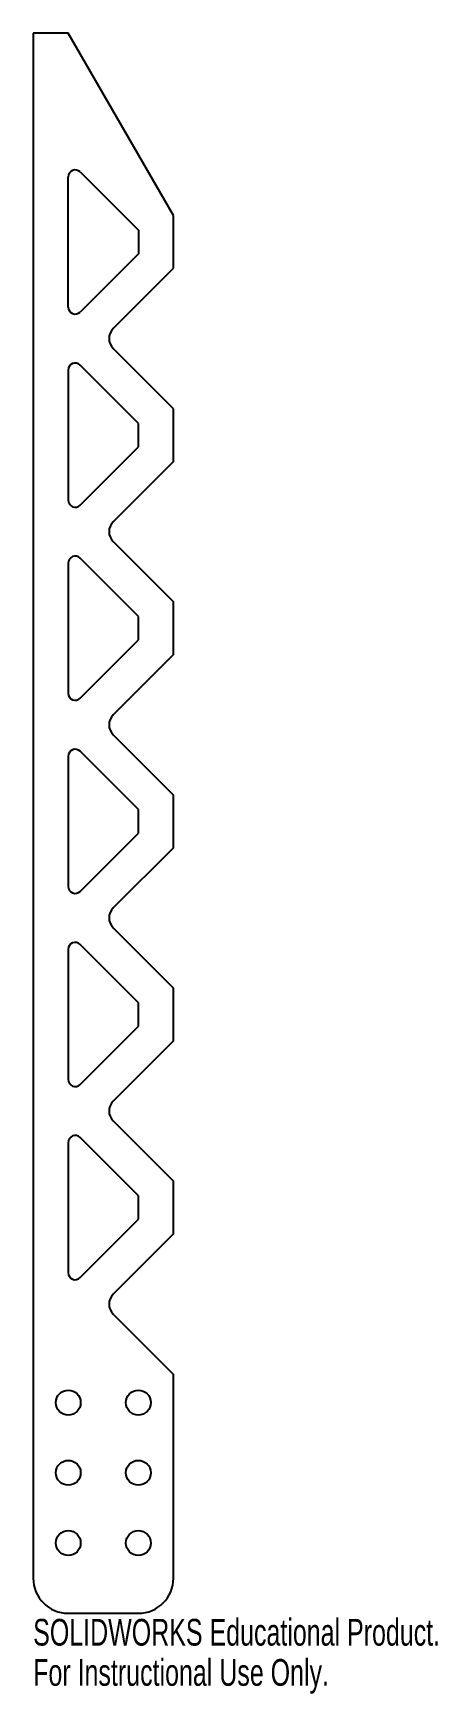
# Model space of a CAD drawing. Header units: inches. Extents: x -0.5 to 2.4, y -0.6 to 11.2.
import ezdxf

# ---------------------------------------------------------------- set-up
doc = ezdxf.new("R2010")
doc.units = ezdxf.units.IN
doc.header["$MEASUREMENT"] = 0
doc.styles.add('SLDTEXTSTYLE0', font='TXT', dxfattribs={"width": 0.7})

msp = doc.modelspace()

# ---------------------------------------------------------------- linework, layer by layer
at = {"color": 7, "linetype": 'Continuous', "lineweight": 25}
for p, q in [((-0.25, 11.25), (-0.5, 11.25)), ((-0.5, 11.25), (-0.5, 0.25)), ((0.5, 9.951), (-0.25, 11.25)), ((-0.25, 9.3), (-0.25, 10.227)), ((-0.165, 10.262), (0.25, 9.847)), ((0.5, 9.576), (0.5, 9.951)), ((0.25, 9.847), (0.25, 9.68)), ((0.25, 9.68), (-0.165, 9.265)), ((0.071, 9.147), (0.5, 9.576)), ((0.5, 8.576), (0.071, 9.005)), ((0.25, 8.472), (-0.165, 8.887)), ((-0.25, 8.852), (-0.25, 7.925)), ((0.5, 8.201), (0.5, 8.576)), ((0.25, 8.305), (0.25, 8.472)), ((-0.165, 7.89), (0.25, 8.305)), ((0.5, 8.201), (0.071, 7.772)), ((0.071, 7.63), (0.5, 7.201)), ((-0.25, 7.477), (-0.25, 6.55)), ((0.25, 7.097), (-0.165, 7.512)), ((0.25, 6.93), (0.25, 7.097)), ((0.5, 6.826), (0.5, 7.201)), ((-0.165, 6.515), (0.25, 6.93)), ((0.5, 6.826), (0.071, 6.397)), ((0.071, 6.255), (0.5, 5.826)), ((-0.25, 6.102), (-0.25, 5.175)), ((0.25, 5.722), (-0.165, 6.137)), ((0.5, 5.451), (0.5, 5.826)), ((0.25, 5.555), (0.25, 5.722)), ((-0.165, 5.14), (0.25, 5.555)), ((0.5, 5.451), (0.071, 5.022)), ((0.071, 4.88), (0.5, 4.451)), ((0.25, 4.347), (-0.165, 4.762)), ((-0.25, 4.727), (-0.25, 3.8)), ((0.5, 4.076), (0.5, 4.451)), ((0.25, 4.18), (0.25, 4.347)), ((-0.165, 3.765), (0.25, 4.18)), ((0.5, 4.076), (0.071, 3.647)), ((0.071, 3.505), (0.5, 3.076)), ((-0.25, 3.352), (-0.25, 2.425)), ((0.25, 2.972), (-0.165, 3.387)), ((0.5, 2.701), (0.5, 3.076)), ((0.25, 2.805), (0.25, 2.972)), ((-0.165, 2.39), (0.25, 2.805)), ((0.5, 2.701), (0.071, 2.272)), ((0.071, 2.13), (0.5, 1.701)), ((0.5, 0.25), (0.5, 1.701)), ((-0.25, 0), (0.25, 0))]:
    msp.add_line(p, q, dxfattribs=at)
for centre in [(-0.25, 1.5), (0.25, 1.5), (-0.25, 1), (0.25, 1), (-0.25, 0.5), (0.25, 0.5)]:
    msp.add_circle(centre, 0.0885, dxfattribs=at)
for centre, radius, start, end in [((-0.2, 10.227), 0.05, 45, 180), ((-0.2, 9.3), 0.05, 180, 315), ((0.141, 9.076), 0.1, 135, 225), ((-0.2, 8.852), 0.05, 45, 180), ((-0.2, 7.925), 0.05, 180, 315), ((0.141, 7.701), 0.1, 135, 225), ((-0.2, 7.477), 0.05, 45, 180), ((-0.2, 6.55), 0.05, 180, 315), ((0.141, 6.326), 0.1, 135, 225), ((-0.2, 6.102), 0.05, 45, 180), ((-0.2, 5.175), 0.05, 180, 315), ((0.141, 4.951), 0.1, 135, 225), ((-0.2, 4.727), 0.05, 45, 180), ((-0.2, 3.8), 0.05, 180, 315), ((0.141, 3.576), 0.1, 135, 225), ((-0.2, 3.352), 0.05, 45, 180), ((-0.2, 2.425), 0.05, 180, 315), ((0.141, 2.201), 0.1, 135, 225), ((-0.25, 0.25), 0.25, 180, 270), ((0.25, 0.25), 0.25, 270, 0)]:
    msp.add_arc(centre, radius, start, end, dxfattribs=at)

# ---------------------------------------------------------------- texts
at = {"color": 7, "linetype": 'Continuous', "char_height": 0.1903, "attachment_point": 1, "style": 'SLDTEXTSTYLE0'}
for s, insert in [('SOLIDWORKS Educational Product.', (-0.5, -0.04)), ('For Instructional Use Only.', (-0.5, -0.326))]:
    msp.add_mtext(s, dxfattribs=dict(at, insert=insert))

doc.saveas('drawing.dxf')
